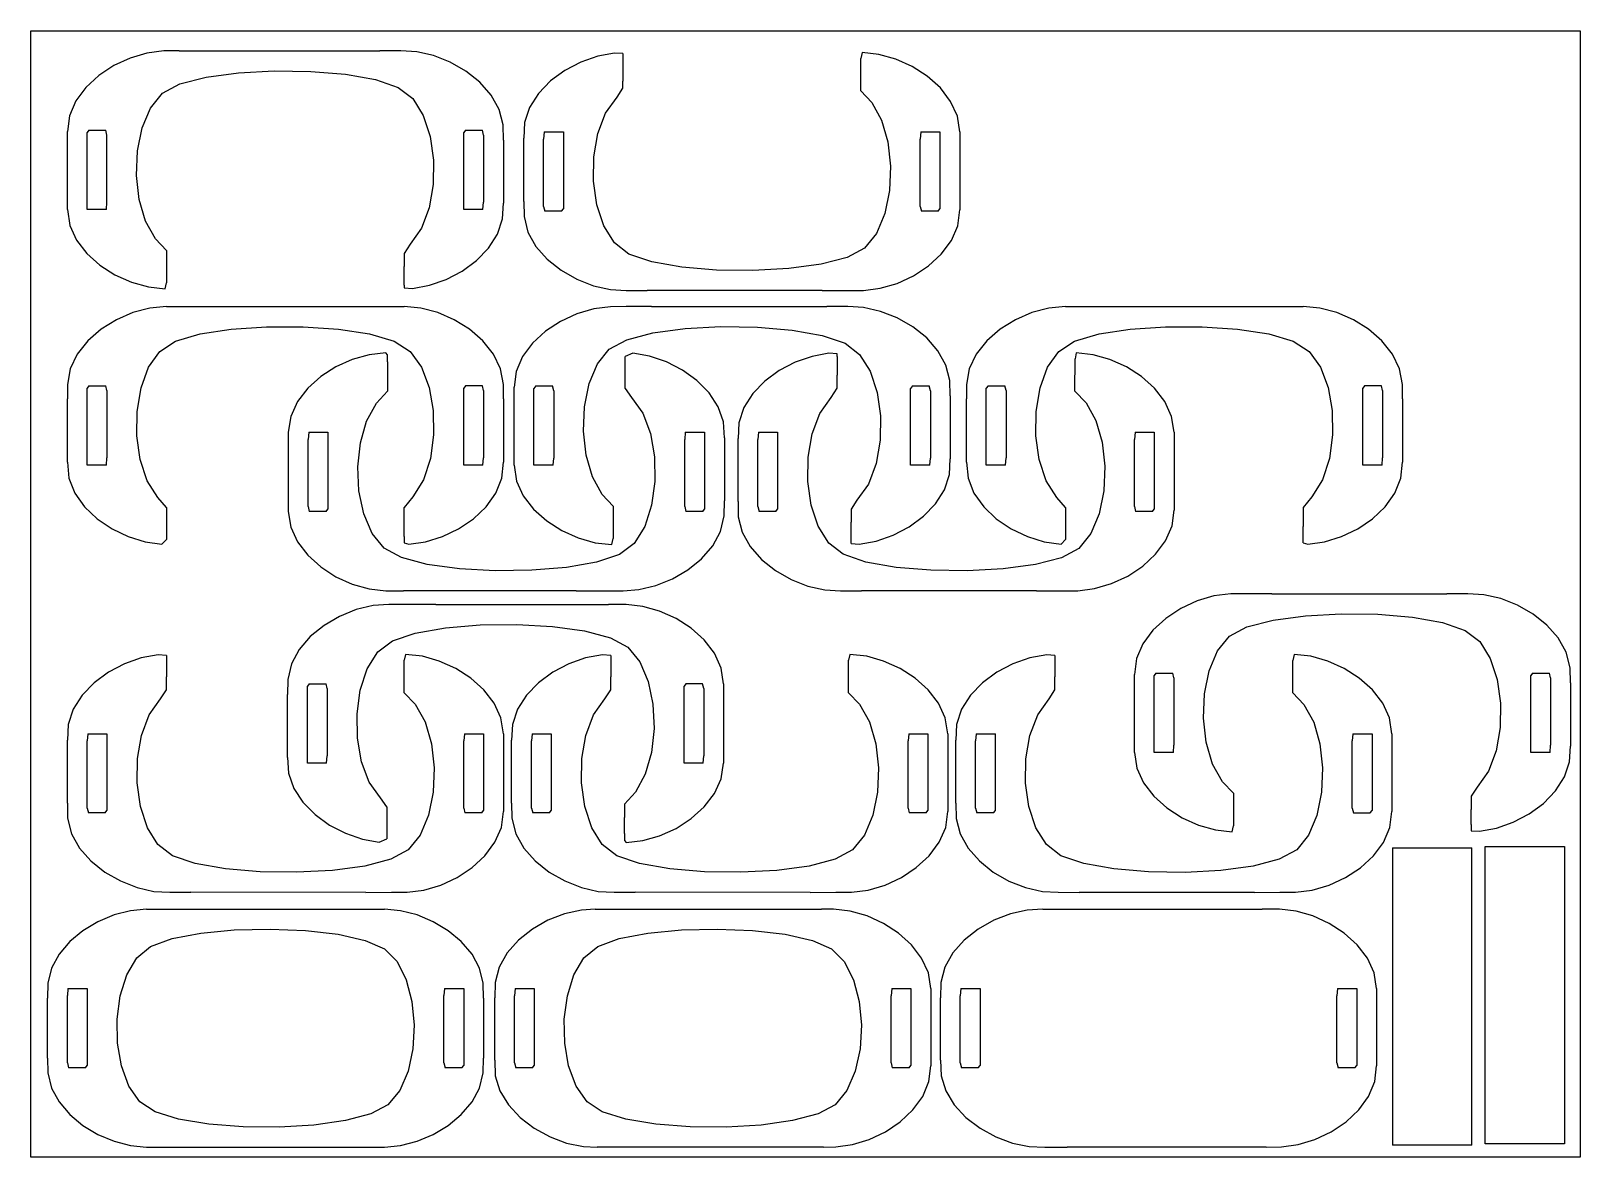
# Model space of a CAD drawing. Extents: x -176 to 176, y -128 to 128.
import ezdxf

# ---------------------------------------------------------------- set-up
doc = ezdxf.new("R2010")
doc.units = 0
doc.header["$MEASUREMENT"] = 0
doc.layers.get('0').update_dxf_attribs({"linetype": 'CONTINUOUS'})

msp = doc.modelspace()

# ---------------------------------------------------------------- linework, layer by layer
for p, q in [((-175.82, -127.81), (-175.82, 127.81)), ((-175.82, 127.81), (175.82, 127.81)), ((175.82, 127.81), (175.82, -127.81)), ((-145.69, 123.27), (-149.49, 122.79)), ((-142.15, 123.29), (-145.69, 123.27)), ((-142.15, 123.29), (-120.33, 123.31)), ((-120.33, 123.31), (-96.6, 123.3)), ((-91.85, 123.28), (-96.6, 123.3)), ((-88.26, 123.08), (-91.85, 123.28)), ((-157.05, 119.94), (-160.45, 117.7)), ((-153.34, 121.66), (-157.05, 119.94)), ((-149.49, 122.79), (-153.34, 121.66)), ((-84.41, 122.21), (-88.26, 123.08)), ((-80.63, 120.72), (-84.41, 122.21)), ((-77.07, 118.69), (-80.63, 120.72)), ((-50.99, 120.76), (-54.61, 118.86)), ((-47.17, 122.1), (-50.99, 120.76)), ((-43.34, 122.8), (-47.17, 122.1)), ((-41.47, 122.68), (-43.34, 122.8)), ((-41.47, 122.68), (-41.46, 120.29)), ((-41.46, 120.29), (-41.46, 116.4)), ((12.84, 122.89), (12.53, 121.55)), ((12.53, 114.19), (12.53, 121.55)), ((16.63, 122.48), (12.84, 122.89)), ((20.47, 121.39), (16.63, 122.48)), ((24.2, 119.72), (20.47, 121.39)), ((27.64, 117.52), (24.2, 119.72)), ((-160.45, 117.7), (-163.38, 115.01)), ((-142.01, 115.79), (-136.09, 117.33)), ((-136.09, 117.33), (-128.75, 118.32)), ((-128.75, 118.32), (-120.63, 118.75)), ((-120.63, 118.75), (-112.32, 118.64)), ((-112.32, 118.64), (-104.45, 117.98)), ((-104.45, 117.98), (-97.62, 116.76)), ((-97.62, 116.76), (-92.46, 114.99)), ((-73.93, 116.18), (-77.07, 118.69)), ((-71.36, 113.26), (-73.93, 116.18)), ((-57.88, 116.46), (-60.61, 113.64)), ((-54.61, 118.86), (-57.88, 116.46)), ((-41.46, 114.85), (-41.46, 116.4)), ((30.61, 114.87), (27.64, 117.52)), ((-163.38, 115.01), (-165.66, 111.95)), ((-148.68, 110.32), (-145.97, 113.67)), ((-145.97, 113.67), (-142.01, 115.79)), ((-92.46, 114.99), (-89.16, 112.46)), ((-69.54, 110.01), (-71.36, 113.26)), ((-60.61, 113.64), (-62.63, 110.47)), ((-45.38, 109.17), (-42.79, 112.79)), ((-42.79, 112.79), (-41.46, 114.85)), ((12.53, 114.19), (15.03, 111.57)), ((32.95, 111.83), (30.61, 114.87)), ((-165.66, 111.95), (-167.11, 108.58)), ((-150.56, 105.82), (-148.68, 110.32)), ((-89.16, 112.46), (-86.76, 108.62)), ((-68.64, 106.5), (-69.54, 110.01)), ((-62.63, 110.47), (-63.77, 107.02)), ((-47.13, 104.51), (-45.38, 109.17)), ((15.03, 111.57), (17.28, 107.55)), ((34.48, 108.49), (32.95, 111.83)), ((-167.11, 108.58), (-167.57, 104.98)), ((-151.62, 100.58), (-150.56, 105.82)), ((-86.76, 108.62), (-85.19, 103.83)), ((-68.58, 103.05), (-68.64, 106.5)), ((-63.77, 107.02), (-63.96, 103.45)), ((17.28, 107.55), (18.7, 102.61)), ((35.03, 104.9), (34.48, 108.49)), ((-167.57, 87.28), (-167.57, 104.98)), ((-162.66, 105.28), (-163.07, 104.73)), ((-163.07, 87.28), (-163.07, 104.73)), ((-162.66, 105.28), (-158.85, 105.28)), ((-158.57, 104.19), (-158.85, 105.28)), ((-158.57, 88.92), (-158.57, 104.19)), ((-85.19, 103.83), (-84.43, 98.47)), ((-77.17, 105.28), (-77.58, 104.73)), ((-77.58, 87.28), (-77.58, 104.73)), ((-77.17, 105.28), (-73.35, 105.28)), ((-73.08, 104.19), (-73.35, 105.28)), ((-73.08, 104.19), (-73.08, 88.92)), ((-68.58, 103.05), (-68.58, 88.73)), ((-63.96, 89.13), (-63.96, 103.45)), ((-59.33, 104.9), (-59.46, 103.26)), ((-59.46, 87.99), (-59.46, 103.26)), ((-59.33, 104.9), (-54.97, 104.9)), ((-54.97, 104.9), (-54.97, 87.44)), ((-48.04, 99.23), (-47.13, 104.51)), ((18.7, 102.61), (19.3, 97.15)), ((26.16, 104.9), (26.03, 103.26)), ((26.03, 87.99), (26.03, 103.26)), ((26.16, 104.9), (30.53, 104.9)), ((30.53, 104.9), (30.53, 87.44)), ((35.03, 104.9), (35.03, 87.2)), ((-151.85, 95.03), (-151.62, 100.58)), ((-84.43, 98.47), (-84.51, 92.95)), ((-48.11, 93.71), (-48.04, 99.23)), ((-151.25, 89.57), (-151.85, 95.03)), ((19.3, 97.15), (19.07, 91.6)), ((-84.51, 92.95), (-85.42, 87.67)), ((-47.36, 88.35), (-48.11, 93.71)), ((19.07, 91.6), (18.02, 86.36)), ((-158.71, 87.28), (-158.57, 88.92)), ((-149.82, 84.62), (-151.25, 89.57)), ((-73.22, 87.28), (-73.08, 88.92)), ((-68.77, 85.16), (-68.58, 88.73)), ((-63.96, 89.13), (-63.9, 85.68)), ((-59.46, 87.99), (-59.19, 86.9)), ((-45.78, 83.56), (-47.36, 88.35)), ((26.03, 87.99), (26.3, 86.9)), ((-167.57, 87.28), (-167.02, 83.69)), ((-158.71, 87.28), (-163.07, 87.28)), ((-147.58, 80.61), (-149.82, 84.62)), ((-85.42, 87.67), (-87.16, 83.01)), ((-73.22, 87.28), (-77.58, 87.28)), ((-69.91, 81.71), (-68.77, 85.16)), ((-63.9, 85.68), (-63.01, 82.16)), ((-55.37, 86.9), (-59.19, 86.9)), ((-55.37, 86.9), (-54.97, 87.44)), ((18.02, 86.36), (16.14, 81.86)), ((30.12, 86.9), (26.3, 86.9)), ((30.12, 86.9), (30.53, 87.44)), ((34.56, 83.6), (35.03, 87.2)), ((-167.02, 83.69), (-165.5, 80.35)), ((-87.16, 83.01), (-89.75, 79.39)), ((-71.94, 78.53), (-69.91, 81.71)), ((-63.01, 82.16), (-61.19, 78.91)), ((-43.39, 79.72), (-45.78, 83.56)), ((16.14, 81.86), (13.43, 78.51)), ((33.11, 80.23), (34.56, 83.6)), ((-165.5, 80.35), (-163.16, 77.31)), ((-145.07, 77.99), (-147.58, 80.61)), ((-145.07, 77.99), (-145.08, 70.63)), ((-89.75, 79.39), (-91.08, 77.33)), ((-74.67, 75.71), (-71.94, 78.53)), ((-61.19, 78.91), (-58.62, 76)), ((-40.09, 77.18), (-43.39, 79.72)), ((13.43, 78.51), (9.47, 76.39)), ((30.83, 77.17), (33.11, 80.23)), ((-163.16, 77.31), (-160.18, 74.66)), ((-160.18, 74.66), (-156.75, 72.46)), ((-91.08, 77.33), (-91.09, 74.34)), ((-91.08, 70.1), (-91.09, 74.34)), ((-77.93, 73.32), (-74.67, 75.71)), ((-58.62, 76), (-55.47, 73.49)), ((-34.92, 75.42), (-40.09, 77.18)), ((-28.09, 74.2), (-34.92, 75.42)), ((-20.22, 73.54), (-28.09, 74.2)), ((-3.79, 73.86), (-11.92, 73.42)), ((3.54, 74.85), (-3.79, 73.86)), ((9.47, 76.39), (3.54, 74.85)), ((24.5, 72.24), (27.91, 74.48)), ((27.91, 74.48), (30.83, 77.17)), ((-156.75, 72.46), (-153.02, 70.78)), ((-153.02, 70.78), (-149.17, 69.7)), ((-145.38, 69.29), (-145.08, 70.63)), ((-85.38, 70.08), (-81.56, 71.41)), ((-81.56, 71.41), (-77.93, 73.32)), ((-55.47, 73.49), (-51.92, 71.46)), ((-51.92, 71.46), (-48.13, 69.97)), ((-11.92, 73.42), (-20.22, 73.54)), ((16.95, 69.39), (20.79, 70.52)), ((20.79, 70.52), (24.5, 72.24)), ((-149.17, 69.7), (-145.38, 69.29)), ((-91.08, 70.1), (-91.08, 69.5)), ((-91.08, 69.5), (-89.21, 69.37)), ((-89.21, 69.37), (-85.38, 70.08)), ((-48.13, 69.97), (-44.29, 69.1)), ((-44.29, 69.1), (-40.7, 68.89)), ((-40.7, 68.89), (-35.95, 68.88)), ((3.82, 68.88), (-35.95, 68.88)), ((3.82, 68.88), (9.6, 68.89)), ((9.6, 68.89), (13.15, 68.91)), ((13.15, 68.91), (16.95, 69.39)), ((-152.69, 63.87), (-156.43, 62.24)), ((-148.85, 64.89), (-152.69, 63.87)), ((-145.08, 65.25), (-148.85, 64.89)), ((-145.08, 65.25), (-91.08, 65.25)), ((-87.3, 64.89), (-91.08, 65.25)), ((-83.46, 63.87), (-87.3, 64.89)), ((-79.72, 62.24), (-83.46, 63.87)), ((-51.9, 63.6), (-55.61, 61.88)), ((-48.06, 64.74), (-51.9, 63.6)), ((-44.26, 65.21), (-48.06, 64.74)), ((-40.72, 65.23), (-44.26, 65.21)), ((-34.94, 65.24), (-40.72, 65.23)), ((-34.94, 65.24), (4.83, 65.24)), ((9.58, 65.23), (4.83, 65.24)), ((13.17, 65.02), (9.58, 65.23)), ((17.02, 64.15), (13.17, 65.02)), ((20.81, 62.66), (17.02, 64.15)), ((51.4, 63.87), (47.66, 62.24)), ((55.24, 64.89), (51.4, 63.87)), ((59.02, 65.25), (55.24, 64.89)), ((59.02, 65.25), (113.01, 65.25)), ((116.79, 64.89), (113.01, 65.25)), ((120.63, 63.87), (116.79, 64.89)), ((124.37, 62.24), (120.63, 63.87)), ((-159.9, 60.09), (-162.92, 57.47)), ((-156.43, 62.24), (-159.9, 60.09)), ((-137.44, 59.03), (-130.36, 60.13)), ((-130.36, 60.13), (-122.35, 60.68)), ((-122.35, 60.68), (-114.04, 60.68)), ((-114.04, 60.68), (-106.04, 60.13)), ((-106.04, 60.13), (-98.95, 59.04)), ((-76.25, 60.09), (-79.72, 62.24)), ((-73.24, 57.47), (-76.25, 60.09)), ((-55.61, 61.88), (-59.02, 59.64)), ((-34.65, 59.27), (-27.32, 60.26)), ((-27.32, 60.26), (-19.2, 60.7)), ((-19.2, 60.7), (-10.89, 60.58)), ((-10.89, 60.58), (-3.02, 59.92)), ((-3.02, 59.92), (3.81, 58.7)), ((24.36, 60.63), (20.81, 62.66)), ((27.51, 58.12), (24.36, 60.63)), ((44.19, 60.09), (41.18, 57.47)), ((47.66, 62.24), (44.19, 60.09)), ((66.65, 59.03), (73.74, 60.13)), ((73.74, 60.13), (81.74, 60.68)), ((81.74, 60.68), (90.05, 60.68)), ((90.05, 60.68), (98.06, 60.13)), ((98.06, 60.13), (105.15, 59.04)), ((127.84, 60.09), (124.37, 62.24)), ((130.86, 57.47), (127.84, 60.09)), ((-162.92, 57.47), (-165.32, 54.47)), ((-146.59, 55.07), (-143, 57.38)), ((-143, 57.38), (-137.44, 59.03)), ((-98.95, 59.04), (-93.38, 57.39)), ((-93.38, 57.39), (-89.77, 55.08)), ((-70.84, 54.47), (-73.24, 57.47)), ((-61.95, 56.95), (-64.22, 53.89)), ((-59.02, 59.64), (-61.95, 56.95)), ((-44.54, 55.61), (-40.58, 57.73)), ((-40.58, 57.73), (-34.65, 59.27)), ((3.81, 58.7), (8.98, 56.94)), ((8.98, 56.94), (12.28, 54.4)), ((30.07, 55.21), (27.51, 58.12)), ((41.18, 57.47), (38.78, 54.47)), ((57.5, 55.07), (61.1, 57.38)), ((61.1, 57.38), (66.65, 59.03)), ((105.15, 59.04), (110.71, 57.39)), ((110.71, 57.39), (114.32, 55.08)), ((133.26, 54.47), (130.86, 57.47)), ((-165.32, 54.47), (-166.92, 51.15)), ((-149.13, 51.46), (-146.59, 55.07)), ((-102.88, 53.23), (-106.6, 51.56)), ((-99.04, 54.32), (-102.88, 53.23)), ((-95.25, 54.74), (-99.04, 54.32)), ((-94.91, 54.3), (-95.25, 54.74)), ((-94.91, 52.74), (-94.91, 54.3)), ((-89.77, 55.08), (-87.2, 51.51)), ((-69.23, 51.15), (-70.84, 54.47)), ((-64.22, 53.89), (-65.68, 50.52)), ((-47.25, 52.26), (-44.54, 55.61)), ((-39.22, 54.67), (-40.92, 53.91)), ((-40.92, 46.65), (-40.92, 53.91)), ((-35.39, 54), (-39.22, 54.67)), ((-31.58, 52.69), (-35.39, 54)), ((1.48, 53.95), (-2.34, 52.61)), ((5.31, 54.65), (1.48, 53.95)), ((7.18, 54.52), (5.31, 54.65)), ((7.18, 53.92), (7.18, 54.52)), ((7.18, 53.92), (7.19, 49.68)), ((12.28, 54.4), (14.67, 50.57)), ((31.89, 51.96), (30.07, 55.21)), ((38.78, 54.47), (37.17, 51.15)), ((54.96, 51.46), (57.5, 55.07)), ((61.17, 46.03), (61.18, 53.39)), ((61.48, 54.74), (61.18, 53.39)), ((65.27, 54.32), (61.48, 54.74)), ((69.12, 53.24), (65.27, 54.32)), ((72.85, 51.56), (69.12, 53.24)), ((114.32, 55.08), (116.89, 51.51)), ((134.86, 51.15), (133.26, 54.47)), ((-166.92, 51.15), (-167.57, 47.59)), ((-150.84, 46.78), (-149.13, 51.46)), ((-110.03, 49.36), (-113, 46.71)), ((-106.6, 51.56), (-110.03, 49.36)), ((-94.91, 52.74), (-94.91, 49.12)), ((-87.2, 51.51), (-85.45, 46.89)), ((-68.59, 47.59), (-69.23, 51.15)), ((-65.68, 50.52), (-66.14, 46.92)), ((-49.13, 47.76), (-47.25, 52.26)), ((-27.94, 50.81), (-31.58, 52.69)), ((-24.66, 48.44), (-27.94, 50.81)), ((-5.97, 50.71), (-9.23, 48.31)), ((-2.34, 52.61), (-5.97, 50.71)), ((7.18, 46.69), (7.19, 49.68)), ((14.67, 50.57), (16.25, 45.77)), ((32.79, 48.44), (31.89, 51.96)), ((37.17, 51.15), (36.53, 47.59)), ((53.25, 46.78), (54.96, 51.46)), ((76.28, 49.36), (72.85, 51.56)), ((79.26, 46.71), (76.28, 49.36)), ((116.89, 51.51), (118.64, 46.89)), ((135.51, 47.59), (134.86, 51.15)), ((-167.57, 47.59), (-167.57, 44.32)), ((-162.66, 47.25), (-163.07, 46.71)), ((-163.07, 29.26), (-163.07, 46.71)), ((-162.66, 47.25), (-158.85, 47.25)), ((-158.57, 46.16), (-158.85, 47.25)), ((-158.57, 46.16), (-158.57, 30.89)), ((-151.73, 41.45), (-150.84, 46.78)), ((-113, 46.71), (-115.34, 43.67)), ((-97.38, 43.33), (-94.91, 46.04)), ((-94.91, 49.12), (-94.91, 46.04)), ((-85.45, 46.89), (-84.53, 41.63)), ((-77.17, 47.25), (-77.58, 46.71)), ((-77.58, 29.26), (-77.58, 46.71)), ((-73.35, 47.25), (-77.17, 47.25)), ((-73.08, 46.16), (-73.35, 47.25)), ((-73.08, 46.16), (-73.08, 30.89)), ((-68.58, 44.32), (-68.59, 47.59)), ((-66.14, 29.22), (-66.14, 46.92)), ((-61.23, 47.22), (-61.64, 46.68)), ((-61.64, 29.22), (-61.64, 46.68)), ((-61.23, 47.22), (-57.41, 47.22)), ((-57.14, 46.13), (-57.41, 47.22)), ((-57.14, 46.13), (-57.14, 30.86)), ((-50.19, 42.52), (-49.13, 47.76)), ((-40.92, 46.65), (-39.48, 44.61)), ((-21.9, 45.65), (-24.66, 48.44)), ((-9.23, 48.31), (-11.96, 45.49)), ((5.85, 44.63), (7.18, 46.69)), ((16.25, 45.77), (17, 40.41)), ((24.26, 47.22), (23.85, 46.68)), ((23.85, 29.22), (23.85, 46.68)), ((24.26, 47.22), (28.08, 47.22)), ((28.35, 46.13), (28.08, 47.22)), ((28.35, 46.13), (28.35, 30.86)), ((32.85, 44.99), (32.79, 48.44)), ((36.53, 47.59), (36.52, 44.32)), ((41.43, 47.25), (41.02, 46.71)), ((41.02, 29.26), (41.02, 46.71)), ((41.43, 47.25), (45.25, 47.25)), ((45.52, 46.16), (45.25, 47.25)), ((45.52, 46.16), (45.52, 30.89)), ((52.36, 41.45), (53.25, 46.78)), ((61.17, 46.03), (63.68, 43.41)), ((81.6, 43.68), (79.26, 46.71)), ((118.64, 46.89), (119.57, 41.63)), ((126.92, 47.25), (126.51, 46.71)), ((126.51, 29.26), (126.51, 46.71)), ((130.74, 47.25), (126.92, 47.25)), ((131.01, 46.16), (130.74, 47.25)), ((131.01, 46.16), (131.01, 30.89)), ((135.51, 44.32), (135.51, 47.59)), ((-167.57, 29.91), (-167.57, 44.32)), ((-115.34, 43.67), (-116.86, 40.33)), ((-99.63, 39.26), (-97.38, 43.33)), ((-68.58, 44.32), (-68.58, 29.91)), ((-50.41, 36.97), (-50.19, 42.52)), ((-39.48, 44.61), (-36.93, 41.06)), ((-19.84, 42.49), (-21.9, 45.65)), ((-18.65, 39.05), (-19.84, 42.49)), ((-13.99, 42.32), (-15.13, 38.86)), ((-11.96, 45.49), (-13.99, 42.32)), ((3.26, 41.01), (5.85, 44.63)), ((32.85, 44.99), (32.85, 30.67)), ((36.52, 29.91), (36.52, 44.32)), ((63.68, 43.41), (65.92, 39.4)), ((83.12, 40.33), (81.6, 43.68)), ((135.51, 44.32), (135.51, 29.91)), ((-151.79, 35.89), (-151.73, 41.45)), ((-116.86, 40.33), (-117.41, 36.75)), ((-101.04, 34.31), (-99.63, 39.26)), ((-84.53, 41.63), (-84.42, 36.11)), ((-36.93, 41.06), (-35.19, 36.43)), ((-18.42, 35.48), (-18.65, 39.05)), ((-15.13, 38.86), (-15.32, 35.3)), ((1.52, 36.36), (3.26, 41.01)), ((17, 40.41), (16.92, 34.89)), ((52.3, 35.89), (52.36, 41.45)), ((65.92, 39.4), (67.35, 34.45)), ((83.67, 36.74), (83.12, 40.33)), ((119.57, 41.63), (119.67, 36.11)), ((-151.03, 30.5), (-151.79, 35.89)), ((-117.41, 36.75), (-117.41, 18.75)), ((-112.78, 36.75), (-112.91, 35.11)), ((-112.78, 36.75), (-108.41, 36.75)), ((-108.41, 36.75), (-108.41, 19.29)), ((-84.42, 36.11), (-85.15, 30.75)), ((-49.82, 31.51), (-50.41, 36.97)), ((-35.19, 36.43), (-34.28, 31.12)), ((-27.28, 36.75), (-27.42, 35.11)), ((-27.28, 36.75), (-22.92, 36.75)), ((-22.92, 36.75), (-22.92, 19.29)), ((-18.42, 35.48), (-18.42, 21.16)), ((-15.32, 20.97), (-15.32, 35.3)), ((-10.68, 36.74), (-10.82, 35.1)), ((-10.68, 36.74), (-6.32, 36.74)), ((-6.32, 36.74), (-6.32, 19.29)), ((0.61, 31.07), (1.52, 36.36)), ((53.06, 30.5), (52.3, 35.89)), ((74.81, 36.74), (74.67, 35.1)), ((74.81, 36.74), (79.17, 36.74)), ((79.17, 36.74), (79.17, 19.29)), ((83.67, 36.74), (83.67, 19.05)), ((119.67, 36.11), (118.94, 30.75)), ((-112.91, 19.84), (-112.91, 35.11)), ((-101.61, 28.89), (-101.04, 34.31)), ((-27.42, 19.84), (-27.42, 35.11)), ((-10.82, 19.83), (-10.82, 35.1)), ((16.92, 34.89), (16.01, 29.61)), ((67.35, 34.45), (67.95, 29)), ((74.67, 19.83), (74.67, 35.1)), ((-167.57, 29.91), (-167.2, 26.31)), ((-158.71, 29.26), (-163.07, 29.26)), ((-158.71, 29.26), (-158.57, 30.89)), ((-149.44, 25.71), (-151.03, 30.5)), ((-101.36, 23.39), (-101.61, 28.89)), ((-85.15, 30.75), (-86.71, 25.93)), ((-73.22, 29.26), (-77.58, 29.26)), ((-73.22, 29.26), (-73.08, 30.89)), ((-68.95, 26.31), (-68.58, 29.91)), ((-66.14, 29.22), (-65.59, 25.64)), ((-57.28, 29.22), (-61.64, 29.22)), ((-57.28, 29.22), (-57.14, 30.86)), ((-48.39, 26.57), (-49.82, 31.51)), ((-34.28, 31.12), (-34.19, 25.56)), ((0.53, 25.55), (0.61, 31.07)), ((16.01, 29.61), (14.27, 24.96)), ((28.21, 29.22), (23.85, 29.22)), ((28.21, 29.22), (28.35, 30.86)), ((32.66, 27.11), (32.85, 30.67)), ((36.52, 29.91), (36.89, 26.31)), ((45.38, 29.26), (41.02, 29.26)), ((45.38, 29.26), (45.52, 30.89)), ((54.65, 25.71), (53.06, 30.5)), ((67.95, 29), (67.72, 23.44)), ((118.94, 30.75), (117.38, 25.93)), ((130.88, 29.26), (126.51, 29.26)), ((130.88, 29.26), (131.01, 30.89)), ((135.14, 26.31), (135.51, 29.91)), ((-167.2, 26.31), (-165.84, 22.91)), ((-147.04, 21.94), (-149.44, 25.71)), ((-86.71, 25.93), (-89.11, 22.05)), ((-70.31, 22.91), (-68.95, 26.31)), ((-65.59, 25.64), (-64.06, 22.29)), ((-46.15, 22.56), (-48.39, 26.57)), ((-34.19, 25.56), (-34.93, 20.15)), ((1.29, 20.19), (0.53, 25.55)), ((14.27, 24.96), (11.68, 21.33)), ((31.52, 23.65), (32.66, 27.11)), ((36.89, 26.31), (38.25, 22.91)), ((57.06, 21.94), (54.65, 25.71)), ((117.38, 25.93), (114.98, 22.05)), ((133.78, 22.91), (135.14, 26.31)), ((-165.84, 22.91), (-163.64, 19.82)), ((-145.07, 19.64), (-147.04, 21.94)), ((-100.28, 18.21), (-101.36, 23.39)), ((-89.11, 22.05), (-91.08, 19.66)), ((-72.51, 19.82), (-70.31, 22.91)), ((-64.06, 22.29), (-61.73, 19.25)), ((-43.64, 19.93), (-46.15, 22.56)), ((-18.46, 17.75), (-18.42, 21.16)), ((11.68, 21.33), (10.35, 19.27)), ((29.5, 20.48), (31.52, 23.65)), ((38.25, 22.91), (40.45, 19.82)), ((59.02, 19.64), (57.06, 21.94)), ((67.72, 23.44), (66.66, 18.2)), ((114.98, 22.05), (113.01, 19.66)), ((131.58, 19.82), (133.78, 22.91)), ((-163.64, 19.82), (-160.77, 17.09)), ((-145.07, 19.64), (-145.08, 12.35)), ((-117.41, 18.75), (-116.86, 15.16)), ((-112.91, 19.84), (-112.64, 18.75)), ((-108.82, 18.75), (-112.64, 18.75)), ((-108.82, 18.75), (-108.41, 19.29)), ((-98.38, 13.75), (-100.28, 18.21)), ((-91.09, 16.63), (-91.08, 19.66)), ((-75.38, 17.09), (-72.51, 19.82)), ((-61.73, 19.25), (-58.75, 16.6)), ((-43.64, 19.93), (-43.64, 12.57)), ((-34.93, 20.15), (-36.49, 15.33)), ((-27.42, 19.84), (-27.15, 18.75)), ((-23.33, 18.75), (-27.15, 18.75)), ((-23.33, 18.75), (-22.92, 19.29)), ((-19.29, 14.22), (-18.46, 17.75)), ((-15.32, 20.97), (-15.26, 17.52)), ((-10.82, 19.83), (-10.55, 18.74)), ((-6.73, 18.74), (-10.55, 18.74)), ((-6.73, 18.74), (-6.32, 19.29)), ((2.86, 15.4), (1.29, 20.19)), ((10.35, 19.27), (10.35, 16.29)), ((23.5, 15.26), (26.77, 17.66)), ((26.77, 17.66), (29.5, 20.48)), ((40.45, 19.82), (43.32, 17.09)), ((59.02, 19.64), (59.02, 12.35)), ((66.66, 18.2), (64.78, 13.7)), ((74.67, 19.83), (74.95, 18.74)), ((78.76, 18.74), (74.95, 18.74)), ((78.76, 18.74), (79.17, 19.29)), ((83.21, 15.44), (83.67, 19.05)), ((113.01, 19.66), (113.01, 16.63)), ((128.71, 17.09), (131.58, 19.82)), ((-160.77, 17.09), (-157.41, 14.81)), ((-157.41, 14.81), (-153.73, 13.03)), ((-116.86, 15.16), (-115.34, 11.82)), ((-91.08, 13.08), (-91.09, 16.63)), ((-82.42, 13.03), (-78.74, 14.81)), ((-78.74, 14.81), (-75.38, 17.09)), ((-58.75, 16.6), (-55.31, 14.4)), ((-55.31, 14.4), (-51.59, 12.73)), ((-36.49, 15.33), (-38.88, 11.49)), ((-21.06, 10.96), (-19.29, 14.22)), ((-15.26, 17.52), (-14.36, 14.01)), ((5.26, 11.57), (2.86, 15.4)), ((10.35, 12.85), (10.35, 16.29)), ((19.87, 13.36), (23.5, 15.26)), ((43.32, 17.09), (46.68, 14.81)), ((46.68, 14.81), (50.36, 13.03)), ((81.76, 12.07), (83.21, 15.44)), ((113.01, 16.63), (113.01, 15.29)), ((113.01, 11.59), (113.01, 15.29)), ((121.67, 13.03), (125.35, 14.81)), ((125.35, 14.81), (128.71, 17.09)), ((-153.73, 13.03), (-149.9, 11.83)), ((-149.9, 11.83), (-146.09, 11.28)), ((-146.09, 11.28), (-145.08, 12.35)), ((-115.34, 11.82), (-113, 8.78)), ((-95.67, 10.41), (-98.38, 13.75)), ((-91.08, 13.08), (-91.08, 11.59)), ((-91.08, 11.59), (-90.07, 11.28)), ((-90.07, 11.28), (-86.26, 11.83)), ((-86.26, 11.83), (-82.42, 13.03)), ((-51.59, 12.73), (-47.74, 11.65)), ((-47.74, 11.65), (-43.95, 11.23)), ((-43.95, 11.23), (-43.64, 12.57)), ((-38.88, 11.49), (-42.2, 8.98)), ((-23.58, 8.02), (-21.06, 10.96)), ((-14.36, 14.01), (-12.54, 10.76)), ((-12.54, 10.76), (-9.97, 7.84)), ((8.56, 9.03), (5.26, 11.57)), ((10.35, 11.45), (10.35, 12.85)), ((10.35, 11.45), (12.22, 11.32)), ((12.22, 11.32), (16.06, 12.02)), ((16.06, 12.02), (19.87, 13.36)), ((50.36, 13.03), (54.2, 11.83)), ((54.2, 11.83), (58.01, 11.28)), ((58.01, 11.28), (59.02, 12.35)), ((64.78, 13.7), (62.07, 10.36)), ((79.48, 9.01), (81.76, 12.07)), ((113.01, 11.59), (114.03, 11.28)), ((114.03, 11.28), (117.84, 11.83)), ((117.84, 11.83), (121.67, 13.03)), ((-113, 8.78), (-110.03, 6.13)), ((-91.74, 8.27), (-95.67, 10.41)), ((-85.85, 6.72), (-91.74, 8.27)), ((-47.41, 7.23), (-54.26, 6.03)), ((-42.2, 8.98), (-47.41, 7.23)), ((-26.7, 5.49), (-23.58, 8.02)), ((-9.97, 7.84), (-6.83, 5.33)), ((13.72, 7.26), (8.56, 9.03)), ((20.55, 6.05), (13.72, 7.26)), ((58.11, 8.23), (52.19, 6.69)), ((62.07, 10.36), (58.11, 8.23)), ((76.55, 6.32), (79.48, 9.01)), ((-110.03, 6.13), (-106.6, 3.93)), ((-106.6, 3.93), (-102.88, 2.26)), ((-78.55, 5.73), (-85.85, 6.72)), ((-70.44, 5.28), (-78.55, 5.73)), ((-62.14, 5.38), (-70.44, 5.28)), ((-54.26, 6.03), (-62.14, 5.38)), ((-30.22, 3.42), (-26.7, 5.49)), ((-6.83, 5.33), (-3.27, 3.3)), ((28.42, 5.38), (20.55, 6.05)), ((36.73, 5.27), (28.42, 5.38)), ((44.85, 5.71), (36.73, 5.27)), ((52.19, 6.69), (44.85, 5.71)), ((69.44, 2.36), (73.15, 4.08)), ((73.15, 4.08), (76.55, 6.32)), ((-102.88, 2.26), (-99.04, 1.17)), ((-99.04, 1.17), (-95.25, 0.75)), ((-95.25, 0.75), (-91.29, 0.73)), ((-52.08, 0.72), (-91.29, 0.73)), ((-52.08, 0.72), (-45.61, 0.73)), ((-45.61, 0.73), (-41.39, 0.75)), ((-41.39, 0.75), (-37.84, 0.99)), ((-37.84, 0.99), (-34, 1.9)), ((-34, 1.9), (-30.22, 3.42)), ((-3.27, 3.3), (0.51, 1.81)), ((0.51, 1.81), (4.36, 0.95)), ((4.36, 0.95), (7.95, 0.74)), ((7.95, 0.74), (12.7, 0.72)), ((52.47, 0.72), (12.7, 0.72)), ((52.47, 0.72), (58.25, 0.73)), ((58.25, 0.73), (61.79, 0.75)), ((61.79, 0.75), (65.59, 1.23)), ((65.59, 1.23), (69.44, 2.36)), ((96.53, 0.03), (92.73, -0.45)), ((100.08, 0.05), (96.53, 0.03)), ((105.86, 0.06), (100.08, 0.05)), ((105.86, 0.06), (145.62, 0.06)), ((150.37, 0.04), (145.62, 0.06)), ((153.97, -0.17), (150.37, 0.04)), ((-98.15, -2.63), (-101.99, -3.55)), ((-94.61, -2.39), (-98.15, -2.63)), ((-90.38, -2.38), (-94.61, -2.39)), ((-83.92, -2.37), (-90.38, -2.38)), ((-83.92, -2.37), (-44.7, -2.38)), ((-40.74, -2.4), (-44.7, -2.38)), ((-36.95, -2.82), (-40.74, -2.4)), ((-33.11, -3.9), (-36.95, -2.82)), ((85.18, -3.3), (81.77, -5.54)), ((88.89, -1.58), (85.18, -3.3)), ((92.73, -0.45), (88.89, -1.58)), ((157.81, -1.03), (153.97, -0.17)), ((161.6, -2.52), (157.81, -1.03)), ((165.15, -4.55), (161.6, -2.52)), ((-105.77, -5.07), (-109.3, -7.13)), ((-101.99, -3.55), (-105.77, -5.07)), ((-81.73, -7.67), (-73.85, -7.02)), ((-73.85, -7.02), (-65.55, -6.92)), ((-65.55, -6.92), (-57.44, -7.37)), ((-29.39, -5.58), (-33.11, -3.9)), ((-25.96, -7.78), (-29.39, -5.58)), ((81.77, -5.54), (78.85, -8.23)), ((100.21, -7.45), (106.14, -5.91)), ((106.14, -5.91), (113.47, -4.92)), ((113.47, -4.92), (121.59, -4.49)), ((121.59, -4.49), (129.9, -4.6)), ((129.9, -4.6), (137.77, -5.27)), ((137.77, -5.27), (144.6, -6.48)), ((144.6, -6.48), (149.77, -8.25)), ((168.3, -7.06), (165.15, -4.55)), ((-112.41, -9.67), (-114.93, -12.6)), ((-109.3, -7.13), (-112.41, -9.67)), ((-93.79, -10.62), (-88.58, -8.87)), ((-88.58, -8.87), (-81.73, -7.67)), ((-57.44, -7.37), (-50.14, -8.37)), ((-50.14, -8.37), (-44.25, -9.92)), ((-44.25, -9.92), (-40.32, -12.06)), ((-22.99, -10.43), (-25.96, -7.78)), ((-20.65, -13.46), (-22.99, -10.43)), ((78.85, -8.23), (76.57, -11.29)), ((93.54, -12.92), (96.25, -9.57)), ((96.25, -9.57), (100.21, -7.45)), ((149.77, -8.25), (153.07, -10.78)), ((170.87, -9.98), (168.3, -7.06)), ((172.69, -13.23), (170.87, -9.98)), ((-146.94, -13.8), (-150.78, -14.5)), ((-145.07, -13.93), (-146.94, -13.8)), ((-145.07, -13.93), (-145.07, -18.77)), ((-114.93, -12.6), (-116.7, -15.87)), ((-99.5, -16.97), (-97.11, -13.13)), ((-97.11, -13.13), (-93.79, -10.62)), ((-90.77, -13.71), (-91.08, -15.05)), ((-86.98, -14.13), (-90.77, -13.71)), ((-46.08, -13.8), (-49.91, -14.5)), ((-44.21, -13.93), (-46.08, -13.8)), ((-44.21, -13.93), (-44.2, -18.77)), ((-40.32, -12.06), (-37.61, -15.4)), ((-19.13, -16.81), (-20.65, -13.46)), ((10.1, -13.71), (9.79, -15.05)), ((13.89, -14.13), (10.1, -13.71)), ((54.75, -13.81), (50.92, -14.51)), ((56.62, -13.94), (54.75, -13.81)), ((56.62, -13.94), (56.63, -18.78)), ((76.57, -11.29), (75.11, -14.66)), ((91.66, -17.42), (93.54, -12.92)), ((110.92, -13.72), (110.62, -15.06)), ((114.71, -14.14), (110.92, -13.72)), ((153.07, -10.78), (155.46, -14.62)), ((173.58, -16.74), (172.69, -13.23)), ((-154.6, -15.84), (-158.22, -17.74)), ((-150.78, -14.5), (-154.6, -15.84)), ((-116.7, -15.87), (-117.53, -19.39)), ((-101.06, -21.8), (-99.5, -16.97)), ((-91.08, -22.42), (-91.08, -15.05)), ((-83.14, -15.21), (-86.98, -14.13)), ((-79.41, -16.88), (-83.14, -15.21)), ((-75.97, -19.08), (-79.41, -16.88)), ((-53.73, -15.84), (-57.36, -17.74)), ((-49.91, -14.5), (-53.73, -15.84)), ((-37.61, -15.4), (-35.71, -19.86)), ((-18.58, -20.39), (-19.13, -16.81)), ((9.79, -22.42), (9.79, -15.05)), ((17.73, -15.21), (13.89, -14.13)), ((21.46, -16.88), (17.73, -15.21)), ((24.9, -19.08), (21.46, -16.88)), ((47.1, -15.85), (43.47, -17.75)), ((50.92, -14.51), (47.1, -15.85)), ((75.11, -14.66), (74.65, -18.26)), ((90.61, -22.66), (91.66, -17.42)), ((110.62, -22.43), (110.62, -15.06)), ((118.56, -15.22), (114.71, -14.14)), ((122.29, -16.89), (118.56, -15.22)), ((125.72, -19.09), (122.29, -16.89)), ((155.46, -14.62), (157.04, -19.41)), ((173.64, -20.19), (173.58, -16.74)), ((-161.49, -20.14), (-164.22, -22.96)), ((-158.22, -17.74), (-161.49, -20.14)), ((-145.07, -21.76), (-145.07, -18.77)), ((-117.53, -19.39), (-117.57, -22.8)), ((-112.66, -20.39), (-113.07, -20.94)), ((-113.07, -38.39), (-113.07, -20.94)), ((-112.66, -20.39), (-108.84, -20.39)), ((-108.57, -21.48), (-108.84, -20.39)), ((-73, -21.74), (-75.97, -19.08)), ((-60.62, -20.14), (-63.35, -22.96)), ((-57.36, -17.74), (-60.62, -20.14)), ((-44.2, -21.76), (-44.2, -18.77)), ((-35.71, -19.86), (-34.63, -25.03)), ((-27.17, -20.39), (-27.58, -20.94)), ((-27.58, -38.39), (-27.58, -20.94)), ((-23.35, -20.39), (-27.17, -20.39)), ((-23.08, -21.48), (-23.35, -20.39)), ((-18.58, -20.39), (-18.58, -38.39)), ((27.87, -21.74), (24.9, -19.08)), ((40.21, -20.15), (37.48, -22.97)), ((43.47, -17.75), (40.21, -20.15)), ((56.62, -21.76), (56.63, -18.78)), ((74.65, -35.96), (74.65, -18.26)), ((79.56, -17.96), (79.15, -18.51)), ((79.15, -35.96), (79.15, -18.51)), ((79.56, -17.96), (83.38, -17.96)), ((83.65, -19.05), (83.38, -17.96)), ((83.65, -19.05), (83.65, -34.32)), ((128.7, -21.75), (125.72, -19.09)), ((157.04, -19.41), (157.79, -24.77)), ((165.05, -17.96), (164.64, -18.51)), ((164.64, -35.96), (164.64, -18.51)), ((165.05, -17.96), (168.87, -17.96)), ((169.14, -19.05), (168.87, -17.96)), ((169.14, -19.05), (169.14, -34.32)), ((173.64, -20.19), (173.64, -34.51)), ((-164.22, -22.96), (-166.24, -26.13)), ((-148.99, -27.44), (-146.4, -23.82)), ((-146.4, -23.82), (-145.07, -21.76)), ((-117.57, -37.12), (-117.57, -22.8)), ((-108.57, -21.48), (-108.57, -36.75)), ((-101.8, -27.2), (-101.06, -21.8)), ((-91.08, -22.42), (-88.58, -25.04)), ((-70.66, -24.77), (-73, -21.74)), ((-63.35, -22.96), (-65.37, -26.13)), ((-48.12, -27.44), (-45.53, -23.82)), ((-45.53, -23.82), (-44.2, -21.76)), ((-23.08, -21.48), (-23.08, -36.75)), ((9.79, -22.42), (12.29, -25.04)), ((30.21, -24.77), (27.87, -21.74)), ((37.48, -22.97), (35.45, -26.14)), ((52.71, -27.45), (55.29, -23.83)), ((55.29, -23.83), (56.62, -21.76)), ((90.38, -28.21), (90.61, -22.66)), ((110.62, -22.43), (113.12, -25.05)), ((131.04, -24.78), (128.7, -21.75)), ((-166.24, -26.13), (-167.38, -29.59)), ((-150.74, -32.09), (-148.99, -27.44)), ((-101.71, -32.76), (-101.8, -27.2)), ((-88.58, -25.04), (-86.33, -29.05)), ((-69.13, -28.12), (-70.66, -24.77)), ((-68.58, -31.71), (-69.13, -28.12)), ((-65.37, -26.13), (-66.51, -29.59)), ((-49.87, -32.09), (-48.12, -27.44)), ((-34.63, -25.03), (-34.38, -30.53)), ((12.29, -25.04), (14.54, -29.05)), ((31.74, -28.12), (30.21, -24.77)), ((32.29, -31.71), (31.74, -28.12)), ((35.45, -26.14), (34.31, -29.6)), ((50.96, -32.1), (52.71, -27.45)), ((113.12, -25.05), (115.37, -29.06)), ((132.57, -28.13), (131.04, -24.78)), ((133.11, -31.72), (132.57, -28.13)), ((157.79, -24.77), (157.71, -30.29)), ((-167.38, -29.59), (-167.57, -33.15)), ((-86.33, -29.05), (-84.91, -33.99)), ((-66.51, -29.59), (-66.71, -33.15)), ((-34.38, -30.53), (-34.95, -35.95)), ((14.54, -29.05), (15.96, -33.99)), ((34.31, -29.6), (34.12, -33.16)), ((90.98, -33.67), (90.38, -28.21)), ((115.37, -29.06), (116.79, -34)), ((157.71, -30.29), (156.81, -35.58)), ((-167.57, -47.47), (-167.57, -33.15)), ((-162.94, -31.71), (-163.07, -33.34)), ((-163.07, -48.61), (-163.07, -33.34)), ((-162.94, -31.71), (-158.57, -31.71)), ((-158.57, -31.71), (-158.57, -49.16)), ((-151.64, -37.38), (-150.74, -32.09)), ((-100.8, -38.07), (-101.71, -32.76)), ((-84.91, -33.99), (-84.31, -39.45)), ((-77.44, -31.71), (-77.58, -33.34)), ((-77.58, -48.61), (-77.58, -33.34)), ((-77.44, -31.71), (-73.08, -31.71)), ((-73.08, -31.71), (-73.08, -49.16)), ((-68.58, -31.71), (-68.58, -49.4)), ((-66.71, -47.47), (-66.71, -33.15)), ((-62.07, -31.71), (-62.21, -33.34)), ((-62.21, -48.61), (-62.21, -33.34)), ((-62.07, -31.71), (-57.71, -31.71)), ((-57.71, -31.71), (-57.71, -49.16)), ((-50.78, -37.38), (-49.87, -32.09)), ((15.96, -33.99), (16.56, -39.45)), ((23.42, -31.71), (23.29, -33.34)), ((23.29, -48.61), (23.29, -33.34)), ((23.42, -31.71), (27.79, -31.71)), ((27.79, -31.71), (27.79, -49.16)), ((32.29, -31.71), (32.29, -49.4)), ((34.12, -47.48), (34.12, -33.16)), ((38.76, -31.72), (38.62, -33.35)), ((38.62, -48.62), (38.62, -33.35)), ((38.76, -31.72), (43.12, -31.72)), ((43.12, -49.17), (43.12, -31.72)), ((50.05, -37.39), (50.96, -32.1)), ((83.51, -35.96), (83.65, -34.32)), ((92.4, -38.62), (90.98, -33.67)), ((116.79, -34), (117.39, -39.46)), ((124.25, -31.72), (124.11, -33.35)), ((124.11, -48.62), (124.11, -33.35)), ((124.25, -31.72), (128.61, -31.72)), ((128.61, -31.72), (128.61, -49.17)), ((133.11, -31.72), (133.11, -49.41)), ((169.01, -35.96), (169.14, -34.32)), ((173.45, -38.08), (173.64, -34.51)), ((-151.72, -42.9), (-151.64, -37.38)), ((-117.57, -37.12), (-117.34, -40.7)), ((-108.71, -38.39), (-113.07, -38.39)), ((-108.71, -38.39), (-108.57, -36.75)), ((-99.06, -42.7), (-100.8, -38.07)), ((-50.85, -42.9), (-50.78, -37.38)), ((-34.95, -35.95), (-36.36, -40.9)), ((-23.21, -38.39), (-27.58, -38.39)), ((-23.21, -38.39), (-23.08, -36.75)), ((-19.13, -41.98), (-18.58, -38.39)), ((49.97, -42.91), (50.05, -37.39)), ((74.65, -35.96), (75.2, -39.55)), ((83.51, -35.96), (79.15, -35.96)), ((94.65, -42.63), (92.4, -38.62)), ((156.81, -35.58), (155.06, -40.23)), ((169.01, -35.96), (164.64, -35.96)), ((172.31, -41.53), (173.45, -38.08)), ((-117.34, -40.7), (-116.15, -44.14)), ((-84.31, -39.45), (-84.54, -45.01)), ((-36.36, -40.9), (-38.61, -44.98)), ((-20.65, -45.32), (-19.13, -41.98)), ((16.56, -39.45), (16.33, -45.01)), ((75.2, -39.55), (76.73, -42.9)), ((117.39, -39.46), (117.16, -45.02)), ((155.06, -40.23), (152.47, -43.85)), ((170.29, -44.71), (172.31, -41.53)), ((-150.97, -48.25), (-151.72, -42.9)), ((-116.15, -44.14), (-114.09, -47.29)), ((-96.51, -46.25), (-99.06, -42.7)), ((-84.54, -45.01), (-85.59, -50.24)), ((-50.1, -48.25), (-50.85, -42.9)), ((-38.61, -44.98), (-41.08, -47.69)), ((-22.99, -48.35), (-20.65, -45.32)), ((16.33, -45.01), (15.28, -50.24)), ((50.73, -48.26), (49.97, -42.91)), ((76.73, -42.9), (79.07, -45.93)), ((97.15, -45.25), (94.65, -42.63)), ((97.15, -45.25), (97.15, -52.61)), ((117.16, -45.02), (116.1, -50.25)), ((152.47, -43.85), (151.14, -45.91)), ((167.56, -47.53), (170.29, -44.71)), ((-167.57, -47.47), (-167.51, -50.92)), ((-163.07, -48.61), (-162.8, -49.7)), ((-158.98, -49.7), (-158.57, -49.16)), ((-149.39, -53.05), (-150.97, -48.25)), ((-114.09, -47.29), (-111.34, -50.09)), ((-95.07, -48.29), (-96.51, -46.25)), ((-95.07, -48.29), (-95.07, -55.55)), ((-77.58, -48.61), (-77.31, -49.7)), ((-73.49, -49.7), (-73.08, -49.16)), ((-66.71, -47.47), (-66.64, -50.92)), ((-62.21, -48.61), (-61.93, -49.7)), ((-58.12, -49.7), (-57.71, -49.16)), ((-48.52, -53.05), (-50.1, -48.25)), ((-41.08, -47.69), (-41.08, -50.76)), ((-25.96, -51), (-22.99, -48.35)), ((23.29, -48.61), (23.56, -49.7)), ((27.38, -49.7), (27.79, -49.16)), ((34.12, -47.48), (34.19, -50.93)), ((38.62, -48.62), (38.89, -49.71)), ((42.71, -49.71), (43.12, -49.17)), ((52.3, -53.06), (50.73, -48.26)), ((79.07, -45.93), (82.04, -48.58)), ((82.04, -48.58), (85.48, -50.78)), ((124.11, -48.62), (124.39, -49.71)), ((128.21, -49.71), (128.61, -49.17)), ((151.14, -45.91), (151.14, -48.9)), ((151.14, -52.34), (151.14, -48.9)), ((164.29, -49.92), (167.56, -47.53)), ((-167.51, -50.92), (-166.62, -54.44)), ((-158.98, -49.7), (-162.8, -49.7)), ((-111.34, -50.09), (-108.05, -52.46)), ((-108.05, -52.46), (-104.41, -54.33)), ((-85.59, -50.24), (-87.47, -54.74)), ((-73.49, -49.7), (-77.31, -49.7)), ((-69.04, -53), (-68.58, -49.4)), ((-66.64, -50.92), (-65.75, -54.44)), ((-58.12, -49.7), (-61.93, -49.7)), ((-41.08, -54.39), (-41.08, -50.76)), ((-29.39, -53.2), (-25.96, -51)), ((15.28, -50.24), (13.39, -54.74)), ((27.38, -49.7), (23.56, -49.7)), ((31.82, -53), (32.29, -49.4)), ((34.19, -50.93), (35.08, -54.45)), ((42.71, -49.71), (38.89, -49.71)), ((85.48, -50.78), (89.21, -52.46)), ((89.21, -52.46), (93.05, -53.54)), ((96.84, -53.96), (97.15, -52.61)), ((116.1, -50.25), (114.22, -54.75)), ((124.39, -49.71), (128.21, -49.71)), ((132.65, -53.01), (133.11, -49.41)), ((151.14, -52.34), (151.14, -53.74)), ((156.85, -53.16), (160.67, -51.83)), ((160.67, -51.83), (164.29, -49.92)), ((-166.62, -54.44), (-164.8, -57.69)), ((-147, -56.88), (-149.39, -53.05)), ((-104.41, -54.33), (-100.6, -55.64)), ((-100.6, -55.64), (-96.77, -56.31)), ((-96.77, -56.31), (-95.07, -55.55)), ((-87.47, -54.74), (-90.18, -58.09)), ((-70.5, -56.37), (-69.04, -53)), ((-65.75, -54.44), (-63.93, -57.69)), ((-46.13, -56.88), (-48.52, -53.05)), ((-41.08, -54.39), (-41.08, -55.95)), ((-41.08, -55.95), (-40.74, -56.39)), ((-40.74, -56.39), (-36.95, -55.96)), ((-36.95, -55.96), (-33.11, -54.88)), ((-33.11, -54.88), (-29.39, -53.2)), ((13.39, -54.74), (10.68, -58.09)), ((30.37, -56.37), (31.82, -53)), ((35.08, -54.45), (36.9, -57.7)), ((54.7, -56.89), (52.3, -53.06)), ((93.05, -53.54), (96.84, -53.96)), ((114.22, -54.75), (111.51, -58.1)), ((131.2, -56.38), (132.65, -53.01)), ((151.14, -53.74), (153.01, -53.87)), ((153.01, -53.87), (156.85, -53.16)), ((-164.8, -57.69), (-162.23, -60.6)), ((-143.7, -59.42), (-147, -56.88)), ((-138.53, -61.18), (-143.7, -59.42)), ((-90.18, -58.09), (-94.14, -60.21)), ((-75.7, -62.12), (-72.78, -59.44)), ((-72.78, -59.44), (-70.5, -56.37)), ((-63.93, -57.69), (-61.36, -60.6)), ((-42.83, -59.42), (-46.13, -56.88)), ((-37.66, -61.18), (-42.83, -59.42)), ((10.68, -58.09), (6.72, -60.21)), ((25.16, -62.12), (28.09, -59.44)), ((28.09, -59.44), (30.37, -56.37)), ((36.9, -57.7), (39.47, -60.61)), ((58, -59.43), (54.7, -56.89)), ((63.17, -61.19), (58, -59.43)), ((111.51, -58.1), (107.55, -60.22)), ((125.99, -62.13), (128.92, -59.45)), ((128.92, -59.45), (131.2, -56.38)), ((133.23, -57.62), (133.23, -125.12)), ((133.23, -57.62), (151.23, -57.62)), ((151.23, -125.12), (151.23, -57.62)), ((154.27, -57.3), (172.27, -57.3)), ((154.27, -124.79), (154.27, -57.3)), ((172.27, -57.3), (172.27, -124.79)), ((-162.23, -60.6), (-159.08, -63.11)), ((-159.08, -63.11), (-155.53, -65.15)), ((-131.7, -62.4), (-138.53, -61.18)), ((-123.83, -63.06), (-131.7, -62.4)), ((-115.53, -63.18), (-123.83, -63.06)), ((-107.4, -62.74), (-115.53, -63.18)), ((-100.07, -61.75), (-107.4, -62.74)), ((-94.14, -60.21), (-100.07, -61.75)), ((-79.11, -64.36), (-75.7, -62.12)), ((-61.36, -60.6), (-58.21, -63.11)), ((-58.21, -63.11), (-54.66, -65.15)), ((-30.83, -62.4), (-37.66, -61.18)), ((-22.96, -63.06), (-30.83, -62.4)), ((-14.66, -63.18), (-22.96, -63.06)), ((-6.53, -62.74), (-14.66, -63.18)), ((0.8, -61.75), (-6.53, -62.74)), ((6.72, -60.21), (0.8, -61.75)), ((21.76, -64.36), (25.16, -62.12)), ((39.47, -60.61), (42.61, -63.12)), ((42.61, -63.12), (46.17, -65.16)), ((69.99, -62.41), (63.17, -61.19)), ((77.87, -63.08), (69.99, -62.41)), ((86.17, -63.19), (77.87, -63.08)), ((94.29, -62.75), (86.17, -63.19)), ((101.63, -61.76), (94.29, -62.75)), ((107.55, -60.22), (101.63, -61.76)), ((122.59, -64.37), (125.99, -62.13)), ((-155.53, -65.15), (-151.74, -66.63)), ((-151.74, -66.63), (-147.9, -67.5)), ((-86.66, -67.22), (-82.82, -66.08)), ((-82.82, -66.08), (-79.11, -64.36)), ((-54.66, -65.15), (-50.87, -66.63)), ((-50.87, -66.63), (-47.03, -67.5)), ((14.21, -67.22), (18.05, -66.08)), ((18.05, -66.08), (21.76, -64.36)), ((46.17, -65.16), (49.95, -66.64)), ((49.95, -66.64), (53.8, -67.51)), ((115.03, -67.23), (118.88, -66.09)), ((118.88, -66.09), (122.59, -64.37)), ((-147.9, -67.5), (-144.3, -67.71)), ((-144.3, -67.71), (-139.55, -67.72)), ((-99.79, -67.73), (-139.55, -67.72)), ((-99.79, -67.73), (-94.01, -67.71)), ((-94.01, -67.71), (-90.46, -67.69)), ((-90.46, -67.69), (-86.66, -67.22)), ((-47.03, -67.5), (-43.44, -67.71)), ((-43.44, -67.71), (-38.69, -67.72)), ((1.08, -67.73), (-38.69, -67.72)), ((1.08, -67.73), (6.86, -67.71)), ((6.86, -67.71), (10.41, -67.69)), ((10.41, -67.69), (14.21, -67.22)), ((53.8, -67.51), (57.39, -67.72)), ((57.39, -67.72), (62.14, -67.73)), ((101.91, -67.74), (62.14, -67.73)), ((101.91, -67.74), (107.69, -67.72)), ((107.69, -67.72), (111.23, -67.7)), ((111.23, -67.7), (115.03, -67.23)), ((-156.97, -72.86), (-160.62, -74.4)), ((-153.24, -71.89), (-156.97, -72.86)), ((-149.57, -71.55), (-153.24, -71.89)), ((-149.57, -71.55), (-95.58, -71.55)), ((-91.92, -71.89), (-95.58, -71.55)), ((-88.18, -72.86), (-91.92, -71.89)), ((-84.54, -74.4), (-88.18, -72.86)), ((-54.69, -72.61), (-58.46, -74.08)), ((-50.87, -71.75), (-54.69, -72.61)), ((-47.71, -71.55), (-50.87, -71.75)), ((-47.71, -71.55), (3.63, -71.55)), ((6.39, -71.56), (3.63, -71.55)), ((10.17, -72), (6.39, -71.56)), ((13.99, -73.09), (10.17, -72)), ((17.7, -74.78), (13.99, -73.09)), ((46.5, -72.61), (42.73, -74.08)), ((50.33, -71.75), (46.5, -72.61)), ((53.84, -71.55), (50.33, -71.75)), ((53.84, -71.55), (103.68, -71.55)), ((107.59, -71.56), (103.68, -71.55)), ((111.36, -72), (107.59, -71.56)), ((115.19, -73.09), (111.36, -72)), ((118.89, -74.78), (115.19, -73.09)), ((-164.02, -76.44), (-167.01, -78.92)), ((-160.62, -74.4), (-164.02, -76.44)), ((-143.81, -78.24), (-137.28, -76.98)), ((-137.28, -76.98), (-129.67, -76.25)), ((-129.67, -76.25), (-121.55, -76.05)), ((-121.55, -76.05), (-113.51, -76.38)), ((-113.51, -76.38), (-106.11, -77.24)), ((-106.11, -77.24), (-99.95, -78.63)), ((-81.14, -76.44), (-84.54, -74.4)), ((-78.14, -78.92), (-81.14, -76.44)), ((-62, -76.1), (-65.15, -78.58)), ((-58.46, -74.08), (-62, -76.1)), ((-42.3, -78.24), (-35.77, -76.98)), ((-35.77, -76.98), (-28.16, -76.25)), ((-28.16, -76.25), (-20.04, -76.05)), ((-20.04, -76.05), (-12, -76.38)), ((-12, -76.38), (-4.6, -77.24)), ((-4.6, -77.24), (1.57, -78.63)), ((21.11, -76.98), (17.7, -74.78)), ((24.06, -79.62), (21.11, -76.98)), ((39.19, -76.1), (36.05, -78.58)), ((42.73, -74.08), (39.19, -76.1)), ((122.3, -76.98), (118.89, -74.78)), ((125.25, -79.62), (122.3, -76.98)), ((-167.01, -78.92), (-169.45, -81.78)), ((-151.81, -82.6), (-148.68, -80.02)), ((-148.68, -80.02), (-143.81, -78.24)), ((-99.95, -78.63), (-95.58, -80.55)), ((-95.58, -80.55), (-92.7, -83.46)), ((-75.7, -81.78), (-78.14, -78.92)), ((-65.15, -78.58), (-67.72, -81.47)), ((-50.29, -82.61), (-47.17, -80.02)), ((-47.17, -80.02), (-42.3, -78.24)), ((1.57, -78.63), (5.93, -80.55)), ((5.93, -80.55), (8.81, -83.46)), ((26.37, -82.65), (24.06, -79.62)), ((36.05, -78.58), (33.48, -81.47)), ((127.57, -82.65), (125.25, -79.62)), ((-169.45, -81.78), (-171.17, -84.95)), ((-154.09, -86.45), (-151.81, -82.6)), ((-92.7, -83.46), (-90.62, -87.57)), ((-73.98, -84.95), (-75.7, -81.78)), ((-67.72, -81.47), (-69.56, -84.7)), ((-52.58, -86.45), (-50.29, -82.61)), ((8.81, -83.46), (10.89, -87.57)), ((27.89, -85.98), (26.37, -82.65)), ((33.48, -81.47), (31.64, -84.7)), ((129.08, -85.98), (127.57, -82.65)), ((-171.17, -84.95), (-172.01, -88.37)), ((-155.57, -91.22), (-154.09, -86.45)), ((-90.62, -87.57), (-89.33, -92.5)), ((-73.14, -88.37), (-73.98, -84.95)), ((-69.56, -84.7), (-70.48, -88.19)), ((-54.06, -91.22), (-52.58, -86.45)), ((10.89, -87.57), (12.18, -92.5)), ((28.43, -89.55), (27.89, -85.98)), ((31.64, -84.7), (30.71, -88.19)), ((129.63, -89.55), (129.08, -85.98)), ((-172.01, -88.37), (-172.07, -91.72)), ((-167.44, -89.55), (-167.57, -91.18)), ((-167.57, -106.46), (-167.57, -91.18)), ((-167.44, -89.55), (-163.07, -89.55)), ((-163.07, -89.55), (-163.07, -107)), ((-156.27, -96.51), (-155.57, -91.22)), ((-81.94, -89.55), (-82.08, -91.18)), ((-82.08, -106.46), (-82.08, -91.18)), ((-81.94, -89.55), (-77.58, -89.55)), ((-77.58, -89.55), (-77.58, -107)), ((-73.08, -91.72), (-73.14, -88.37)), ((-70.48, -88.19), (-70.56, -91.64)), ((-65.92, -89.55), (-66.06, -91.19)), ((-66.06, -106.46), (-66.06, -91.19)), ((-65.92, -89.55), (-61.56, -89.55)), ((-61.56, -89.55), (-61.56, -107)), ((-54.76, -96.51), (-54.06, -91.22)), ((19.57, -89.55), (19.43, -91.19)), ((19.43, -106.46), (19.43, -91.19)), ((19.57, -89.55), (23.93, -89.55)), ((23.93, -89.55), (23.93, -107)), ((28.43, -89.55), (28.43, -107.1)), ((30.71, -88.19), (30.63, -91.64)), ((35.27, -89.55), (35.13, -91.19)), ((35.13, -106.46), (35.13, -91.19)), ((35.27, -89.55), (39.63, -89.55)), ((39.63, -89.55), (39.63, -107)), ((120.76, -89.55), (120.63, -91.19)), ((120.63, -106.46), (120.63, -91.19)), ((120.76, -89.55), (125.13, -89.55)), ((125.13, -89.55), (125.13, -107)), ((129.63, -89.55), (129.63, -107.1)), ((-172.07, -105.38), (-172.07, -91.72)), ((-89.33, -92.5), (-88.84, -97.87)), ((-73.08, -91.72), (-73.08, -105.38)), ((-70.56, -105.84), (-70.56, -91.64)), ((12.18, -92.5), (12.68, -97.87)), ((30.63, -105.84), (30.63, -91.64)), ((-156.17, -101.94), (-156.27, -96.51)), ((-88.84, -97.87), (-89.13, -103.28)), ((-54.66, -101.94), (-54.76, -96.51)), ((12.68, -97.87), (12.38, -103.28)), ((-155.28, -107.14), (-156.17, -101.94)), ((-53.77, -107.14), (-54.66, -101.94)), ((-172.07, -105.38), (-172.01, -108.73)), ((-89.13, -103.28), (-90.22, -108.35)), ((-73.14, -108.73), (-73.08, -105.38)), ((12.38, -103.28), (11.29, -108.35)), ((-172.01, -108.73), (-171.17, -112.15)), ((-167.57, -106.46), (-167.3, -107.55)), ((-163.48, -107.55), (-167.3, -107.55)), ((-163.48, -107.55), (-163.07, -107)), ((-153.59, -111.71), (-155.28, -107.14)), ((-90.22, -108.35), (-92.11, -112.7)), ((-82.08, -106.46), (-81.81, -107.55)), ((-77.99, -107.55), (-81.81, -107.55)), ((-77.99, -107.55), (-77.58, -107)), ((-73.98, -112.15), (-73.14, -108.73)), ((-70.56, -105.84), (-70.42, -109.36)), ((-66.06, -106.46), (-65.79, -107.55)), ((-61.97, -107.55), (-65.79, -107.55)), ((-61.97, -107.55), (-61.56, -107)), ((-52.08, -111.71), (-53.77, -107.14)), ((11.29, -108.35), (9.4, -112.71)), ((19.43, -106.46), (19.7, -107.55)), ((23.52, -107.55), (19.7, -107.55)), ((23.52, -107.55), (23.93, -107)), ((28.01, -110.68), (28.43, -107.1)), ((30.63, -105.84), (30.77, -109.36)), ((35.13, -106.46), (35.41, -107.55)), ((39.22, -107.55), (35.41, -107.55)), ((39.22, -107.55), (39.63, -107)), ((120.63, -106.46), (120.9, -107.55)), ((124.72, -107.55), (120.9, -107.55)), ((124.72, -107.55), (125.13, -107)), ((129.21, -110.68), (129.63, -107.1)), ((-171.17, -112.15), (-169.45, -115.31)), ((-151.11, -115.27), (-153.59, -111.71)), ((-75.7, -115.31), (-73.98, -112.15)), ((-70.42, -109.36), (-69.37, -112.82)), ((-49.6, -115.27), (-52.08, -111.71)), ((26.61, -114.05), (28.01, -110.68)), ((30.77, -109.36), (31.82, -112.82)), ((127.8, -114.05), (129.21, -110.68)), ((-169.45, -115.31), (-167.01, -118.17)), ((-147.65, -117.57), (-151.11, -115.27)), ((-94.79, -115.95), (-98.66, -118.03)), ((-92.11, -112.7), (-94.79, -115.95)), ((-78.14, -118.17), (-75.7, -115.31)), ((-69.37, -112.82), (-67.43, -116)), ((-67.43, -116), (-64.78, -118.85)), ((-46.14, -117.57), (-49.6, -115.27)), ((6.73, -115.95), (2.85, -118.03)), ((9.4, -112.71), (6.73, -115.95)), ((24.38, -117.11), (26.61, -114.05)), ((31.82, -112.82), (33.76, -116)), ((33.76, -116), (36.41, -118.85)), ((125.58, -117.11), (127.8, -114.05)), ((-167.01, -118.17), (-164.02, -120.66)), ((-142.31, -119.22), (-147.65, -117.57)), ((-135.46, -120.35), (-142.31, -119.22)), ((-104.44, -119.55), (-111.58, -120.55)), ((-98.66, -118.03), (-104.44, -119.55)), ((-81.14, -120.66), (-78.14, -118.17)), ((-64.78, -118.85), (-61.58, -121.28)), ((-40.8, -119.22), (-46.14, -117.57)), ((-33.95, -120.35), (-40.8, -119.22)), ((-2.92, -119.55), (-10.07, -120.55)), ((2.85, -118.03), (-2.92, -119.55)), ((21.5, -119.81), (24.38, -117.11)), ((36.41, -118.85), (39.62, -121.28)), ((122.7, -119.81), (125.58, -117.11)), ((-164.02, -120.66), (-160.62, -122.7)), ((-160.62, -122.7), (-156.97, -124.24)), ((-127.67, -120.94), (-135.46, -120.35)), ((-119.51, -121.01), (-127.67, -120.94)), ((-111.58, -120.55), (-119.51, -121.01)), ((-88.18, -124.24), (-84.54, -122.7)), ((-84.54, -122.7), (-81.14, -120.66)), ((-61.58, -121.28), (-58, -123.23)), ((-26.16, -120.94), (-33.95, -120.35)), ((-18, -121.01), (-26.16, -120.94)), ((-10.07, -120.55), (-18, -121.01)), ((14.47, -123.82), (18.14, -122.07)), ((18.14, -122.07), (21.5, -119.81)), ((39.62, -121.28), (43.19, -123.23)), ((115.66, -123.82), (119.34, -122.07)), ((119.34, -122.07), (122.7, -119.81)), ((-156.97, -124.24), (-153.24, -125.21)), ((-153.24, -125.21), (-149.57, -125.55)), ((-149.57, -125.55), (-95.58, -125.55)), ((-95.58, -125.55), (-91.92, -125.21)), ((-91.92, -125.21), (-88.18, -124.24)), ((-58, -123.23), (-54.22, -124.63)), ((-54.22, -124.63), (-50.39, -125.41)), ((-50.39, -125.41), (-47.32, -125.55)), ((4.12, -125.55), (-47.32, -125.55)), ((4.12, -125.55), (6.86, -125.52)), ((6.86, -125.52), (10.65, -125)), ((10.65, -125), (14.47, -123.82)), ((43.19, -123.23), (46.98, -124.63)), ((46.98, -124.63), (50.8, -125.41)), ((50.8, -125.41), (54.35, -125.55)), ((54.35, -125.55), (59.37, -125.57)), ((91.68, -125.58), (59.37, -125.57)), ((104.6, -125.56), (91.68, -125.58)), ((104.6, -125.56), (108.05, -125.52)), ((108.05, -125.52), (111.84, -125)), ((111.84, -125), (115.66, -123.82)), ((151.23, -125.12), (133.23, -125.12)), ((172.27, -124.79), (154.27, -124.79)), ((175.82, -127.81), (-175.82, -127.81))]:
    msp.add_line(p, q)

doc.saveas('drawing.dxf')
